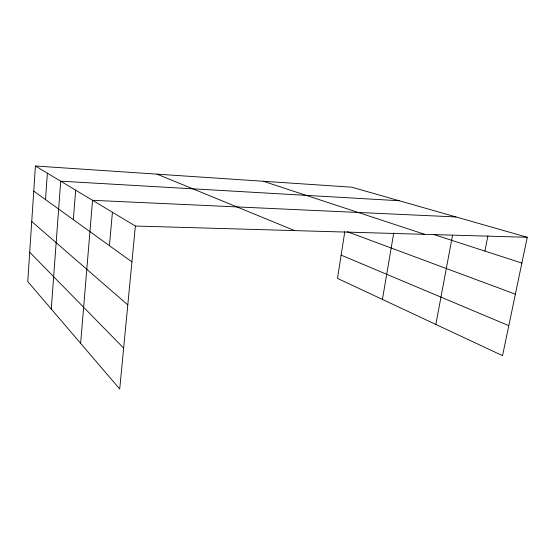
<?xml version="1.0" encoding="UTF-8"?>
<svg xmlns="http://www.w3.org/2000/svg" width="555" height="555" viewBox="0 0 555 555"><rect width="100%" height="100%" fill="white"/><g stroke="black" fill="none" stroke-linecap="round" stroke-linejoin="round"><path stroke-width="0.83" d="M35.423 166.007L27.75 281.579L119.713 388.993L135.371 226.031L35.423 166.007L351.738 187.181L527.25 237.283L502.546 355.665L337.495 278.395L344.794 231.664M45.524 199.627L47.369 173.181M51.261 309.038L60.696 181.18L399.232 200.737M73.336 219.676L75.647 190.164M80.635 343.351L92.546 200.306L455.967 216.936M109.439 245.685L112.422 212.246M382.43 299.429L393.745 232.989M435.841 324.439L452.533 235.285M484.89 251.082L487.894 235.868M135.371 226.031L527.25 237.283M433.698 234.487L521.866 263.07M263.257 181.256L424.741 234.342M347.298 231.713L515.373 294.185M157.037 174.145L294.656 230.602M341.131 255.127L508.803 325.66M33.758 191.149L131.923 261.891M31.739 221.507L127.796 304.889M29.699 252.248L123.64 348.096"/></g></svg>
